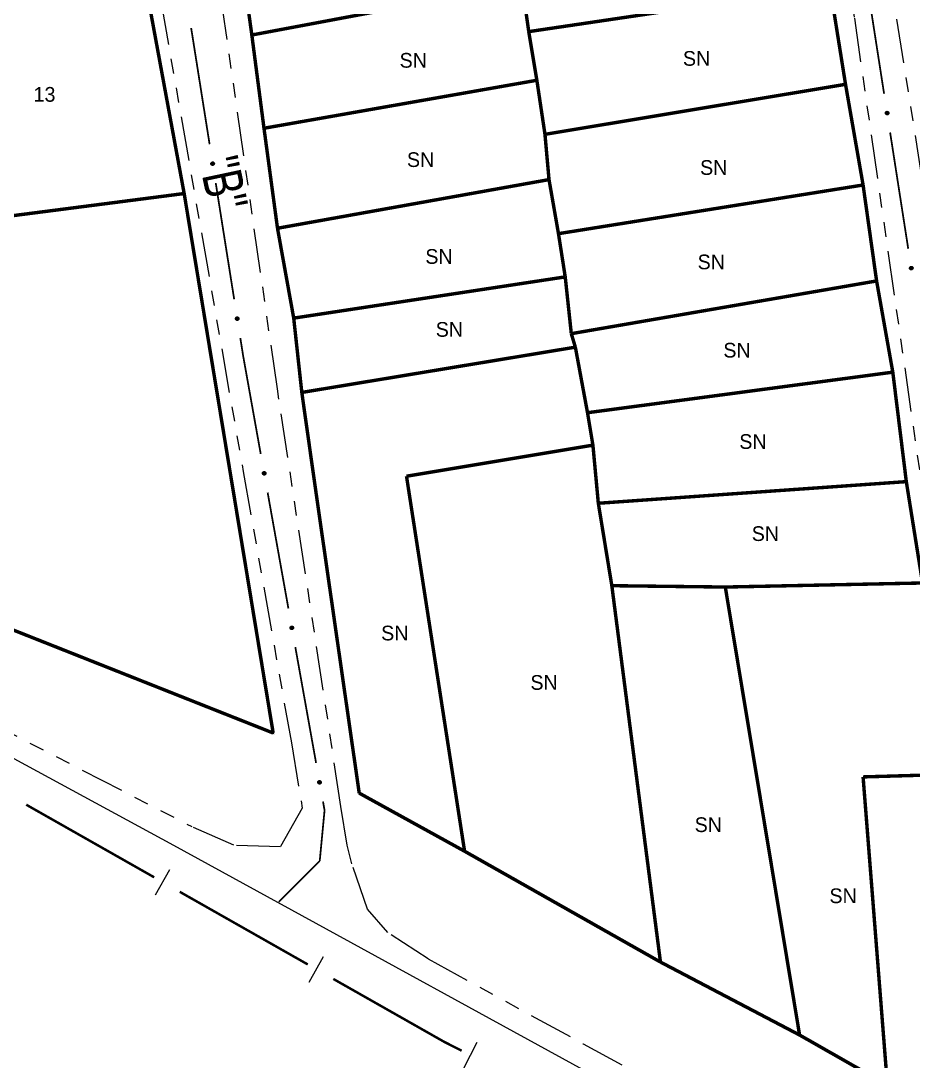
# Model space of a CAD drawing. Extents: x 205807 to 207855, y 4874692 to 4876446.
# Drawn here: x 206120.2 to 206211.2, y 4875083.5 to 4875189.6 of the extents above; entities that cross this region are included whole.
import ezdxf
from ezdxf.enums import TextEntityAlignment as Align

# ---------------------------------------------------------------- set-up
doc = ezdxf.new("R2010")
doc.units = 0
doc.header["$LTSCALE"] = 1.5
doc.header["$MEASUREMENT"] = 0
doc.linetypes.add('TRACO_25', pattern=[8, 3, -1, 1, -1, 1, -1])
for name, color, linetype in [('CD_MALHA_LOTES', 7, 'CONTINUOUS'), ('LM-LIM-SETORES-BAIRROS', 250, 'CONTINUOUS'), ('RU-QUADRA', 210, 'CONTINUOUS'), ('SV-EIXO-RUA-N-PAV', 6, 'CONTINUOUS'), ('SV-FX-DOM-EST', 20, 'CONTINUOUS'), ('SV-ROD-ESTADUAIS', 20, 'CONTINUOUS'), ('SV-RUA-NAO-PAV', 7, 'CONTINUOUS'), ('SV-TXT-RUA-N-PAV', 7, 'CONTINUOUS'), ('Th_NmrPort', 1, 'CONTINUOUS')]:
    doc.layers.add(name, color=color, linetype=linetype)
doc.styles.add('ARIAL', font='ARIAL.SHX')

msp = doc.modelspace()

# ---------------------------------------------------------------- linework, layer by layer
at = {"layer": 'CD_MALHA_LOTES', "linetype": 'Continuous', "const_width": 0.35, "flags": 128}
for points in [[(206131.330514, 4875201.720131), (206136.822018, 4875171.974481)], [(206143.721819, 4875188.13372), (206142.344299, 4875198.051865)], [(206143.721819, 4875188.13372), (206171.272222, 4875193.29942)], [(206171.960982, 4875188.4781), (206171.272222, 4875193.29942)], [(206171.960982, 4875188.4781), (206202.679681, 4875193.023916)], [(206202.679681, 4875193.023916), (206204.263829, 4875183.105772)], [(206144.961587, 4875178.628831), (206143.721819, 4875188.13372)], [(206172.787494, 4875183.519028), (206171.960982, 4875188.4781)], [(206144.961587, 4875178.628831), (206172.787494, 4875183.519028)], [(206173.614006, 4875178.008947), (206172.787494, 4875183.519028)], [(206173.614006, 4875178.008947), (206204.263829, 4875183.105772)], [(206204.263829, 4875183.105772), (206206.054605, 4875172.843247)], [(206146.339107, 4875168.435182), (206144.961587, 4875178.628831)], [(206174.027262, 4875173.394255), (206173.614006, 4875178.008947)], [(206146.339107, 4875168.435182), (206174.027262, 4875173.394255)], [(206174.991526, 4875167.884174), (206174.027262, 4875173.394255)], [(206136.822018, 4875171.974481), (206106.122981, 4875168.008394)], [(206136.822018, 4875171.974481), (206145.898255, 4875116.983162)], [(206174.991526, 4875167.884174), (206206.054605, 4875172.843247)], [(206206.054605, 4875172.843247), (206207.432125, 4875163.062854)], [(206147.992131, 4875159.274673), (206146.339107, 4875168.435182)], [(206175.680286, 4875163.47611), (206174.991526, 4875167.884174)], [(206147.992131, 4875159.274673), (206175.680286, 4875163.47611)], [(206176.30017, 4875157.690525), (206175.680286, 4875163.47611)], [(206176.30017, 4875157.690525), (206207.432125, 4875163.062854)], [(206207.432125, 4875163.062854), (206209.085149, 4875153.764593)], [(206148.818643, 4875151.698312), (206147.992131, 4875159.274673)], [(206176.713426, 4875156.313005), (206176.30017, 4875157.690525)], [(206148.818643, 4875151.698312), (206176.713426, 4875156.313005)], [(206177.953194, 4875149.632032), (206176.713426, 4875156.313005)], [(206177.953194, 4875149.632032), (206209.085149, 4875153.764593)], [(206209.085149, 4875153.764593), (206210.462669, 4875142.60668)], [(206150.265039, 4875141.504663), (206148.818643, 4875151.698312)], [(206178.504202, 4875146.325984), (206177.953194, 4875149.632032)], [(206159.494424, 4875143.157688), (206178.504202, 4875146.325984)], [(206179.05521, 4875140.402647), (206178.504202, 4875146.325984)], [(206165.417761, 4875104.931504), (206159.494424, 4875143.157688)], [(206145.898255, 4875116.983162), (206081.106127, 4875142.64832)], [(206179.05521, 4875140.402647), (206210.462669, 4875142.60668)], [(206210.462669, 4875142.60668), (206212.115694, 4875132.275279)], [(206154.673104, 4875110.85484), (206150.265039, 4875141.504663)], [(206180.43273, 4875131.999775), (206179.05521, 4875140.402647)], [(206185.391803, 4875093.635839), (206180.43273, 4875131.999775)], [(206180.43273, 4875131.999775), (206192.0039, 4875131.862023)], [(206192.0039, 4875131.862023), (206212.115694, 4875132.275279)], [(206199.58026, 4875086.19723), (206192.0039, 4875131.862023)], [(206206.054605, 4875112.507865), (206215.559494, 4875112.783369)], [(206208.534141, 4875081.100406), (206206.054605, 4875112.507865)], [(206165.417761, 4875104.931504), (206154.673104, 4875110.85484)], [(206185.391803, 4875093.635839), (206165.417761, 4875104.931504)], [(206199.58026, 4875086.19723), (206185.391803, 4875093.635839)], [(206208.534141, 4875081.100406), (206199.58026, 4875086.19723)]]:
    msp.add_lwpolyline(points, dxfattribs=at)
at = {"layer": 'LM-LIM-SETORES-BAIRROS', "const_width": 0.25}
for points in [[(206120.718219, 4875109.674085), (206133.765796, 4875102.274035)], [(206136.375311, 4875100.794025), (206149.422888, 4875093.393974)], [(206152.032404, 4875091.913964), (206163.340303, 4875085.500588)], [(206163.340303, 4875085.500588), (206163.341765, 4875085.499759)], [(206163.341765, 4875085.499759), (206165.123611, 4875084.595156)]]:
    msp.add_lwpolyline(points, dxfattribs=at)
at = {"layer": 'LM-LIM-SETORES-BAIRROS'}
for points in [[(206133.89563, 4875100.47594), (206135.37564, 4875103.085456)], [(206149.552722, 4875091.59588), (206151.032732, 4875094.205396)], [(206165.33626, 4875082.804966), (206166.694306, 4875085.479982)]]:
    msp.add_lwpolyline(points, dxfattribs=at)
at = {"layer": 'RU-QUADRA', "linetype": 'Continuous', "const_width": 0.18, "flags": 128}
msp.add_lwpolyline([(206059.635868, 4875266.169041), (206065.890082, 4875228.872571), (206072.601921, 4875189.593058), (206074.432423, 4875179.296487), (206076.377331, 4875168.084665), (206081.106127, 4875142.64832), (206145.898255, 4875116.983162), (206136.822018, 4875171.974481), (206131.330514, 4875201.720131), (206129.500012, 4875211.482806), (206126.296634, 4875230.703073), (206124.771216, 4875240.542019), (206115.923792, 4875291.033354), (206088.008643, 4875278.677468), (206078.703593, 4875274.55884)], close=True, dxfattribs=at)
for points in [[(206208.534141, 4875081.100406), (206199.58026, 4875086.19723), (206185.391803, 4875093.635839), (206165.417761, 4875104.931504), (206154.673104, 4875110.85484), (206150.265039, 4875141.504663), (206148.818643, 4875151.698312), (206147.992131, 4875159.274673), (206146.339107, 4875168.435182), (206144.961587, 4875178.628831), (206143.721819, 4875188.13372), (206142.344299, 4875198.051865)], [(206202.679681, 4875193.023916), (206204.263829, 4875183.105772), (206206.054605, 4875172.843247), (206207.432125, 4875163.062854), (206209.085149, 4875153.764593), (206210.462669, 4875142.60668), (206212.115694, 4875132.275279), (206215.559494, 4875112.783369), (206221.620582, 4875074.488309)]]:
    msp.add_lwpolyline(points, dxfattribs=at)
at = {"layer": 'SV-EIXO-RUA-N-PAV', "const_width": 0.18}
for points in [[(206206.348404, 4875194.008129), (206208.195474, 4875182.151134)], [(206139.414293, 4875176.998576), (206137.533964, 4875188.850342)], [(206208.811164, 4875178.198803), (206210.658233, 4875166.341807)], [(206141.921397, 4875161.19622), (206140.041069, 4875173.047987)], [(206142.839163, 4875155.411513), (206142.548173, 4875157.245632)], [(206142.864379, 4875155.270813), (206142.839163, 4875155.411513)], [(206144.628447, 4875145.42764), (206142.864379, 4875155.270813)], [(206147.450956, 4875129.678562), (206145.334074, 4875141.49037)], [(206150.273464, 4875113.929485), (206148.156583, 4875125.741293)], [(206151.138319, 4875109.103753), (206150.979091, 4875109.992215)], [(206150.646596, 4875103.940654), (206151.129087, 4875109.006809)], [(206151.129087, 4875109.006809), (206151.138319, 4875109.103753)], [(206146.466944, 4875099.761002), (206150.002477, 4875103.296536)], [(206150.002477, 4875103.296536), (206150.646596, 4875103.940654)]]:
    msp.add_lwpolyline(points, dxfattribs=at)
at = {"layer": 'SV-EIXO-RUA-N-PAV'}
for points in [[(206208.589972, 4875180.333881), (206208.629871, 4875180.305595), (206208.658378, 4875180.273126), (206208.674361, 4875180.239202), (206208.680667, 4875180.205541), (206208.68324, 4875180.170378), (206208.678012, 4875180.134354), (206208.663354, 4875180.095657), (206208.635261, 4875180.055433), (206208.60008, 4875180.028416), (206208.567659, 4875180.010968), (206208.532939, 4875180.002371), (206208.498738, 4875180.000444), (206208.461498, 4875180.007111), (206208.422427, 4875180.022349), (206208.382664, 4875180.051577), (206208.354934, 4875180.0836), (206208.340337, 4875180.116819), (206208.331916, 4875180.15178), (206208.329719, 4875180.18771), (206208.335054, 4875180.223042), (206208.350467, 4875180.262353), (206208.379835, 4875180.301217), (206208.411459, 4875180.329238), (206208.444464, 4875180.344298), (206208.47907, 4875180.351814), (206208.514306, 4875180.354823), (206208.550737, 4875180.351076), (206208.589972, 4875180.333881)], [(206139.641474, 4875174.864127), (206139.601495, 4875174.8923), (206139.572897, 4875174.924689), (206139.55682, 4875174.958568), (206139.550419, 4875174.992211), (206139.547747, 4875175.027367), (206139.552874, 4875175.063405), (206139.567423, 4875175.102143), (206139.595404, 4875175.142446), (206139.630509, 4875175.169561), (206139.66288, 4875175.1871), (206139.697576, 4875175.195794), (206139.731772, 4875175.197818), (206139.76903, 4875175.191255), (206139.808144, 4875175.176127), (206139.847989, 4875175.147011), (206139.875808, 4875175.115065), (206139.890498, 4875175.081887), (206139.899018, 4875175.046951), (206139.901315, 4875175.011027), (206139.896079, 4875174.97568), (206139.880777, 4875174.936326), (206139.851518, 4875174.89738), (206139.819973, 4875174.86927), (206139.78701, 4875174.854118), (206139.752426, 4875174.846504), (206139.717198, 4875174.843396), (206139.680756, 4875174.847041), (206139.641474, 4875174.864127)], [(206211.052731, 4875164.524554), (206211.09263, 4875164.496268), (206211.121138, 4875164.463799), (206211.13712, 4875164.429875), (206211.143426, 4875164.396214), (206211.145999, 4875164.361051), (206211.140772, 4875164.325027), (206211.126114, 4875164.28633), (206211.09802, 4875164.246106), (206211.062839, 4875164.219089), (206211.030419, 4875164.201641), (206210.995698, 4875164.193044), (206210.961497, 4875164.191117), (206210.924257, 4875164.197784), (206210.885186, 4875164.213022), (206210.845423, 4875164.24225), (206210.817694, 4875164.274274), (206210.803097, 4875164.307493), (206210.794675, 4875164.342453), (206210.792479, 4875164.378383), (206210.797814, 4875164.413715), (206210.813227, 4875164.453026), (206210.842595, 4875164.49189), (206210.874218, 4875164.519911), (206210.907224, 4875164.534971), (206210.941829, 4875164.542487), (206210.977066, 4875164.545497), (206211.013497, 4875164.54175), (206211.052731, 4875164.524554)], [(206142.148578, 4875159.061771), (206142.1086, 4875159.089945), (206142.080001, 4875159.122334), (206142.063924, 4875159.156213), (206142.057523, 4875159.189856), (206142.054852, 4875159.225011), (206142.059978, 4875159.26105), (206142.074528, 4875159.299788), (206142.102508, 4875159.340091), (206142.137613, 4875159.367206), (206142.169985, 4875159.384745), (206142.204681, 4875159.393439), (206142.238876, 4875159.395463), (206142.276135, 4875159.3889), (206142.315248, 4875159.373772), (206142.355093, 4875159.344655), (206142.382912, 4875159.31271), (206142.397603, 4875159.279532), (206142.406122, 4875159.244595), (206142.40842, 4875159.208672), (206142.403184, 4875159.173325), (206142.387881, 4875159.133971), (206142.358622, 4875159.095025), (206142.327077, 4875159.066915), (206142.294114, 4875159.051762), (206142.25953, 4875159.044149), (206142.224302, 4875159.041041), (206142.187861, 4875159.044686), (206142.148578, 4875159.061771)], [(206144.898252, 4875143.298159), (206144.857719, 4875143.325528), (206144.828479, 4875143.357338), (206144.811727, 4875143.390889), (206144.804655, 4875143.424397), (206144.801281, 4875143.459493), (206144.805686, 4875143.495626), (206144.819459, 4875143.534648), (206144.846628, 4875143.575501), (206144.881183, 4875143.603313), (206144.913198, 4875143.621496), (206144.947714, 4875143.630882), (206144.981862, 4875143.633588), (206145.019244, 4875143.627772), (206145.058652, 4875143.613429), (206145.099071, 4875143.585115), (206145.127523, 4875143.553732), (206145.142874, 4875143.520854), (206145.15209, 4875143.486095), (206145.155105, 4875143.450224), (206145.150577, 4875143.41478), (206145.136064, 4875143.375128), (206145.10759, 4875143.335605), (206145.076613, 4875143.306869), (206145.04396, 4875143.291061), (206145.009534, 4875143.282758), (206144.974376, 4875143.278946), (206144.937869, 4875143.281862), (206144.898252, 4875143.298159)], [(206147.720761, 4875127.549081), (206147.680227, 4875127.57645), (206147.650987, 4875127.608261), (206147.634236, 4875127.641812), (206147.627164, 4875127.67532), (206147.62379, 4875127.710415), (206147.628195, 4875127.746549), (206147.641967, 4875127.78557), (206147.669136, 4875127.826424), (206147.703692, 4875127.854236), (206147.735707, 4875127.872419), (206147.770222, 4875127.881804), (206147.80437, 4875127.884511), (206147.841753, 4875127.878694), (206147.881161, 4875127.864351), (206147.92158, 4875127.836037), (206147.950032, 4875127.804654), (206147.965383, 4875127.771777), (206147.974599, 4875127.737017), (206147.977614, 4875127.701147), (206147.973086, 4875127.665702), (206147.958573, 4875127.62605), (206147.930098, 4875127.586527), (206147.899122, 4875127.557792), (206147.866468, 4875127.541984), (206147.832043, 4875127.533681), (206147.796884, 4875127.529869), (206147.760377, 4875127.532784), (206147.720761, 4875127.549081)], [(206150.54327, 4875111.800004), (206150.502736, 4875111.827372), (206150.473496, 4875111.859183), (206150.456745, 4875111.892734), (206150.449673, 4875111.926242), (206150.446299, 4875111.961337), (206150.450704, 4875111.997471), (206150.464476, 4875112.036493), (206150.491645, 4875112.077346), (206150.526201, 4875112.105158), (206150.558215, 4875112.123341), (206150.592731, 4875112.132727), (206150.626879, 4875112.135433), (206150.664261, 4875112.129617), (206150.70367, 4875112.115274), (206150.744088, 4875112.08696), (206150.772541, 4875112.055577), (206150.787891, 4875112.022699), (206150.797108, 4875111.98794), (206150.800123, 4875111.952069), (206150.795594, 4875111.916624), (206150.781082, 4875111.876972), (206150.752607, 4875111.837449), (206150.72163, 4875111.808714), (206150.688977, 4875111.792906), (206150.654552, 4875111.784603), (206150.619393, 4875111.780791), (206150.582886, 4875111.783707), (206150.54327, 4875111.800004)]]:
    msp.add_lwpolyline(points, close=True, dxfattribs=at)
for points in [[(206208.329719, 4875180.18771), (206208.354934, 4875180.0836)], [(206208.333683, 4875180.201186), (206208.367328, 4875180.073853)], [(206208.335054, 4875180.223042), (206208.382664, 4875180.051577)], [(206208.345959, 4875180.237623), (206208.400893, 4875180.044557)], [(206208.350467, 4875180.262353), (206208.422427, 4875180.022349)], [(206208.367254, 4875180.278226), (206208.440988, 4875180.017659)], [(206208.379835, 4875180.301217), (206208.461498, 4875180.007111)], [(206208.394991, 4875180.312929), (206208.478353, 4875180.008289)], [(206208.411459, 4875180.329238), (206208.498738, 4875180.000444)], [(206208.427736, 4875180.33322), (206208.514878, 4875180.004312)], [(206208.444464, 4875180.344298), (206208.532939, 4875180.002371)], [(206208.46174, 4875180.345422), (206208.547446, 4875180.008005)], [(206208.47907, 4875180.351814), (206208.567659, 4875180.010968)], [(206208.498354, 4875180.349745), (206208.584866, 4875180.024882)], [(206208.514306, 4875180.354823), (206208.60008, 4875180.028416)], [(206208.53311, 4875180.348254), (206208.6174, 4875180.046522)], [(206208.550737, 4875180.351076), (206208.635261, 4875180.055433)], [(206208.568707, 4875180.341371), (206208.646906, 4875180.078738)], [(206208.589972, 4875180.333881), (206208.663354, 4875180.095657)], [(206208.611079, 4875180.31759), (206208.669129, 4875180.122248)], [(206208.629871, 4875180.305595), (206208.678012, 4875180.134354)], [(206208.646202, 4875180.287156), (206208.678289, 4875180.160961)], [(206208.658378, 4875180.273126), (206208.68324, 4875180.170378)], [(206139.698375, 4875174.849912), (206139.613239, 4875175.151407)], [(206139.717198, 4875174.843396), (206139.630509, 4875175.169561)], [(206139.733136, 4875174.848519), (206139.645713, 4875175.173138)], [(206139.752426, 4875174.846504), (206139.66288, 4875175.1871)], [(206139.769737, 4875174.852944), (206139.683085, 4875175.19012)], [(206139.78701, 4875174.854118), (206139.697576, 4875175.195794)], [(206139.803707, 4875174.865242), (206139.715642, 4875175.193904)], [(206139.819973, 4875174.86927), (206139.731772, 4875175.197818)], [(206139.836395, 4875174.885625), (206139.752178, 4875175.19003)], [(206139.851518, 4875174.89738), (206139.76903, 4875175.191255)], [(206139.864035, 4875174.920405), (206139.78957, 4875175.180764)], [(206139.880777, 4875174.936326), (206139.808144, 4875175.176127)], [(206139.885215, 4875174.961069), (206139.82974, 4875175.153979)], [(206139.896079, 4875174.97568), (206139.847989, 4875175.147011)], [(206139.572897, 4875174.924689), (206139.547747, 4875175.027367)], [(206139.585113, 4875174.910693), (206139.552672, 4875175.036797)], [(206139.601495, 4875174.8923), (206139.552874, 4875175.063405)], [(206139.620321, 4875174.880358), (206139.561723, 4875175.075536)], [(206139.641474, 4875174.864127), (206139.567423, 4875175.102143)], [(206139.662759, 4875174.856696), (206139.583824, 4875175.119109)], [(206139.680756, 4875174.847041), (206139.595404, 4875175.142446)], [(206139.897389, 4875174.99754), (206139.863387, 4875175.124778)], [(206139.901315, 4875175.011027), (206139.875808, 4875175.115065)], [(206210.941829, 4875164.542487), (206211.030419, 4875164.201641)], [(206210.977066, 4875164.545497), (206211.062839, 4875164.219089)], [(206211.013497, 4875164.54175), (206211.09802, 4875164.246106)], [(206210.792479, 4875164.378383), (206210.817694, 4875164.274274)], [(206210.796442, 4875164.391859), (206210.830088, 4875164.264526)], [(206210.797814, 4875164.413715), (206210.845423, 4875164.24225)], [(206210.808719, 4875164.428296), (206210.863652, 4875164.23523)], [(206210.813227, 4875164.453026), (206210.885186, 4875164.213022)], [(206210.830013, 4875164.468899), (206210.903747, 4875164.208333)], [(206210.842595, 4875164.49189), (206210.924257, 4875164.197784)], [(206210.857751, 4875164.503602), (206210.941113, 4875164.198963)], [(206210.874218, 4875164.519911), (206210.961497, 4875164.191117)], [(206210.890495, 4875164.523894), (206210.977638, 4875164.194986)], [(206210.907224, 4875164.534971), (206210.995698, 4875164.193044)], [(206210.9245, 4875164.536096), (206211.010206, 4875164.198678)], [(206210.961113, 4875164.540418), (206211.047625, 4875164.215555)], [(206210.99587, 4875164.538928), (206211.08016, 4875164.237195)], [(206211.031466, 4875164.532044), (206211.109666, 4875164.269411)], [(206211.052731, 4875164.524554), (206211.126114, 4875164.28633)], [(206211.073838, 4875164.508263), (206211.131888, 4875164.312921)], [(206211.09263, 4875164.496268), (206211.140772, 4875164.325027)], [(206211.108961, 4875164.477829), (206211.141048, 4875164.351634)], [(206211.121138, 4875164.463799), (206211.145999, 4875164.361051)], [(206142.1086, 4875159.089945), (206142.059978, 4875159.26105)], [(206142.127425, 4875159.078003), (206142.068828, 4875159.273181)], [(206142.148578, 4875159.061771), (206142.074528, 4875159.299788)], [(206142.169864, 4875159.054341), (206142.090928, 4875159.316753)], [(206142.187861, 4875159.044686), (206142.102508, 4875159.340091)], [(206142.20548, 4875159.047557), (206142.120344, 4875159.349052)], [(206142.224302, 4875159.041041), (206142.137613, 4875159.367206)], [(206142.240241, 4875159.046164), (206142.152817, 4875159.370783)], [(206142.25953, 4875159.044149), (206142.169985, 4875159.384745)], [(206142.276841, 4875159.050589), (206142.190189, 4875159.387765)], [(206142.294114, 4875159.051762), (206142.204681, 4875159.393439)], [(206142.310812, 4875159.062887), (206142.222747, 4875159.391549)], [(206142.327077, 4875159.066915), (206142.238876, 4875159.395463)], [(206142.343499, 4875159.08327), (206142.259283, 4875159.387674)], [(206142.358622, 4875159.095025), (206142.276135, 4875159.3889)], [(206142.371139, 4875159.11805), (206142.296674, 4875159.378409)], [(206142.387881, 4875159.133971), (206142.315248, 4875159.373772)], [(206142.39232, 4875159.158714), (206142.336845, 4875159.351624)], [(206142.403184, 4875159.173325), (206142.355093, 4875159.344655)], [(206142.404494, 4875159.195185), (206142.370491, 4875159.322423)], [(206142.40842, 4875159.208672), (206142.382912, 4875159.31271)], [(206142.080001, 4875159.122334), (206142.054852, 4875159.225011)], [(206142.092217, 4875159.108338), (206142.059776, 4875159.234442)], [(206144.828479, 4875143.357338), (206144.801281, 4875143.459493)], [(206144.857719, 4875143.325528), (206144.805686, 4875143.495626)], [(206144.840972, 4875143.343589), (206144.806016, 4875143.46902)], [(206144.876779, 4875143.313964), (206144.814292, 4875143.507932)], [(206144.898252, 4875143.298159), (206144.819459, 4875143.534648)], [(206144.919682, 4875143.291155), (206144.835517, 4875143.551937)], [(206144.937869, 4875143.281862), (206144.846628, 4875143.575501)], [(206144.955427, 4875143.285085), (206144.86428, 4875143.584818)], [(206144.974376, 4875143.278946), (206144.881183, 4875143.603313)], [(206144.990208, 4875143.284387), (206144.896313, 4875143.607194)], [(206145.009534, 4875143.282758), (206144.913198, 4875143.621496)], [(206145.026714, 4875143.289543), (206144.933338, 4875143.624919)], [(206145.04396, 4875143.291061), (206144.947714, 4875143.630882)], [(206145.060431, 4875143.302517), (206144.965814, 4875143.629353)], [(206145.076613, 4875143.306869), (206144.981862, 4875143.633588)], [(206145.092705, 4875143.32355), (206145.00242, 4875143.62621)], [(206145.10759, 4875143.335605), (206145.019244, 4875143.627772)], [(206145.119644, 4875143.358876), (206145.039989, 4875143.617694)], [(206145.136064, 4875143.375128), (206145.058652, 4875143.613429)], [(206145.140007, 4875143.399954), (206145.080687, 4875143.591717)], [(206145.150577, 4875143.41478), (206145.099071, 4875143.585115)], [(206145.15145, 4875143.436662), (206145.11491, 4875143.563194)], [(206145.155105, 4875143.450224), (206145.127523, 4875143.553732)], [(206147.650987, 4875127.608261), (206147.62379, 4875127.710415)], [(206147.680227, 4875127.57645), (206147.628195, 4875127.746549)], [(206147.663481, 4875127.594512), (206147.628525, 4875127.719942)], [(206147.699288, 4875127.564886), (206147.6368, 4875127.758854)], [(206147.720761, 4875127.549081), (206147.641967, 4875127.78557)], [(206147.742191, 4875127.542078), (206147.658025, 4875127.80286)], [(206147.760377, 4875127.532784), (206147.669136, 4875127.826424)], [(206147.777936, 4875127.536007), (206147.686789, 4875127.83574)], [(206147.796884, 4875127.529869), (206147.703692, 4875127.854236)], [(206147.812717, 4875127.535309), (206147.718822, 4875127.858116)], [(206147.832043, 4875127.533681), (206147.735707, 4875127.872419)], [(206147.849222, 4875127.540465), (206147.755847, 4875127.875842)], [(206147.866468, 4875127.541984), (206147.770222, 4875127.881804)], [(206147.88294, 4875127.55344), (206147.788322, 4875127.880276)], [(206147.899122, 4875127.557792), (206147.80437, 4875127.884511)], [(206147.915213, 4875127.574472), (206147.824928, 4875127.877132)], [(206147.930098, 4875127.586527), (206147.841753, 4875127.878694)], [(206147.942153, 4875127.609798), (206147.862498, 4875127.868616)], [(206147.958573, 4875127.62605), (206147.881161, 4875127.864351)], [(206147.962516, 4875127.650877), (206147.903196, 4875127.84264)], [(206147.973086, 4875127.665702), (206147.92158, 4875127.836037)], [(206147.973959, 4875127.687584), (206147.937419, 4875127.814117)], [(206147.977614, 4875127.701147), (206147.950032, 4875127.804654)], [(206150.473496, 4875111.859183), (206150.446299, 4875111.961337)], [(206150.502736, 4875111.827372), (206150.450704, 4875111.997471)], [(206150.485989, 4875111.845434), (206150.451034, 4875111.970865)], [(206150.521797, 4875111.815809), (206150.459309, 4875112.009777)], [(206150.54327, 4875111.800004), (206150.464476, 4875112.036493)], [(206150.5647, 4875111.793), (206150.480534, 4875112.053782)], [(206150.582886, 4875111.783707), (206150.491645, 4875112.077346)], [(206150.600444, 4875111.78693), (206150.509298, 4875112.086662)], [(206150.619393, 4875111.780791), (206150.526201, 4875112.105158)], [(206150.635226, 4875111.786232), (206150.54133, 4875112.109038)], [(206150.654552, 4875111.784603), (206150.558215, 4875112.123341)], [(206150.671731, 4875111.791388), (206150.578355, 4875112.126764)], [(206150.688977, 4875111.792906), (206150.592731, 4875112.132727)], [(206150.705449, 4875111.804362), (206150.610831, 4875112.131198)], [(206150.72163, 4875111.808714), (206150.626879, 4875112.135433)], [(206150.737722, 4875111.825395), (206150.647437, 4875112.128055)], [(206150.752607, 4875111.837449), (206150.664261, 4875112.129617)], [(206150.764661, 4875111.860721), (206150.685006, 4875112.119539)], [(206150.781082, 4875111.876972), (206150.70367, 4875112.115274)], [(206150.785024, 4875111.901799), (206150.725704, 4875112.093562)], [(206150.795594, 4875111.916624), (206150.744088, 4875112.08696)], [(206150.796467, 4875111.938506), (206150.759928, 4875112.065039)], [(206150.800123, 4875111.952069), (206150.772541, 4875112.055577)]]:
    msp.add_lwpolyline(points, dxfattribs=at)
at = {"layer": 'SV-FX-DOM-EST', "linetype": 'TRACO_25'}
for points in [[(206078.979817, 4875140.294126, 12.089428), (206083.060653, 4875136.266901, 12.097615), (206105.101237, 4875124.221228, 11.82744), (206137.606853, 4875107.435907, 11.229781)], [(206161.699225, 4875093.963199, 10.918671), (206177.495182, 4875085.302562, 10.566625), (206200.733267, 4875072.744087, 10.329199), (206214.523353, 4875065.569691, 9.854345)]]:
    msp.add_polyline3d(points, dxfattribs=at)
at = {"layer": 'SV-ROD-ESTADUAIS', "linetype": 'Continuous'}
msp.add_polyline3d([(206088.430183, 4875131.216431, 12.007557), (206135.729328, 4875105.534438, 11.360775), (206188.44553, 4875076.656769, 10.378321), (206252.531965, 4875041.725131, 9.338557), (206314.082435, 4875008.091131, 8.601717), (206346.592867, 4874990.332017, 7.856689), (206369.025566, 4874978.077955, 7.856689), (206407.896357, 4874956.721324, 7.493682), (206446.498599, 4874935.653437, 7.021813), (206492.396545, 4874910.630291, 6.519502), (206531.287908, 4874889.221895, 6.390119), (206576.67892, 4874864.415432, 6.519502), (206627.654405, 4874836.802169, 6.458616)], dxfattribs=at)
at = {"layer": 'SV-RUA-NAO-PAV', "linetype": 'TRACO_25'}
for points in [[(206237.72419, 4875052.469218, 9.592358), (206234.924089, 4875054.46929, 9.592358), (206232.023984, 4875057.469399, 9.592358), (206229.823905, 4875060.56951, 9.592358), (206228.323851, 4875063.769626, 9.592358), (206227.523822, 4875067.269752, 9.281248), (206226.423782, 4875079.570196, 9.035634), (206223.33296, 4875102.32855, 9.313996), (206206.039403, 4875211.678155, 9.354932), (206202.411156, 4875236.275981, 9.043821), (206196.169426, 4875275.5888, 8.994699), (206188.359367, 4875322.384973, 8.388852), (206187.145256, 4875330.342766, 8.618092)], [(206182.749588, 4875328.202073, 8.626278), (206186.594874, 4875309.502356, 8.626278), (206192.132625, 4875274.471908, 8.880079), (206197.719518, 4875235.842001, 9.092944), (206205.162192, 4875189.837532, 9.297622), (206213.604623, 4875131.235195, 9.273061), (206220.123555, 4875091.370621, 9.07657), (206221.323598, 4875082.17029, 9.07657), (206222.623645, 4875073.86999, 9.092944), (206222.423638, 4875071.869918, 9.092944), (206221.523606, 4875068.969813, 9.092944), (206220.023551, 4875067.169748, 9.092944), (206218.523497, 4875065.769698, 9.092944), (206216.523425, 4875064.969669, 9.092944), (206214.523353, 4875065.569691, 9.846159)], [(206161.699225, 4875093.963199, 10.926858), (206157.578162, 4875096.65774, 10.926858), (206155.51763, 4875099.035277, 10.926858), (206153.932605, 4875103.631848, 10.926858), (206153.457098, 4875105.533877, 10.214579), (206152.811335, 4875109.483691, 10.214579), (206146.324488, 4875152.054346, 10.255514), (206140.776902, 4875190.649693, 10.255514), (206131.108252, 4875244.461275, 10.190018), (206121.85478, 4875301.976651, 9.535048)], [(206116.575038, 4875299.764581, 9.608732), (206123.81714, 4875256.031953, 10.026276), (206130.157238, 4875218.466873, 10.091772), (206134.436804, 4875191.600708, 10.091772), (206142.837434, 4875143.653717, 10.214579), (206147.75101, 4875115.995039, 10.214579), (206148.860527, 4875109.337936, 10.566625), (206146.641493, 4875105.375375, 10.566625), (206141.886419, 4875105.533877, 11.098787), (206137.606853, 4875107.435907, 11.098787)]]:
    msp.add_polyline3d(points, dxfattribs=at)

# ---------------------------------------------------------------- texts
at = {"layer": 'SV-TXT-RUA-N-PAV', "style": 'ARIAL', "width": 0.7}
msp.add_text('"B"', height=4, rotation=282, dxfattribs=at).set_placement((206138.333163, 4875175.237912))
at = {"layer": 'Th_NmrPort', "color": 1}
for s, p in [('SN', (206158.789607, 4875185.552307)), ('SN', (206187.681657, 4875185.74804)), ('13', (206121.463058, 4875182.082074)), ('SN', (206159.539433, 4875175.429664)), ('SN', (206189.43125, 4875174.62563)), ('SN', (206161.413996, 4875165.556963)), ('SN', (206189.181308, 4875165.00287)), ('SN', (206162.476249, 4875158.121195)), ('SN', (206191.805697, 4875156.004966)), ('SN', (206193.430318, 4875146.694634)), ('SN', (206194.69937, 4875137.306971)), ('SN', (206156.9076, 4875127.171209)), ('SN', (206172.131749, 4875122.134595)), ('SN', (206188.87785, 4875107.637971)), ('SN', (206202.624649, 4875100.389659))]:
    msp.add_text(s, height=1.5, dxfattribs=at).set_placement(p, align=Align.MIDDLE_LEFT)

doc.saveas('drawing.dxf')
